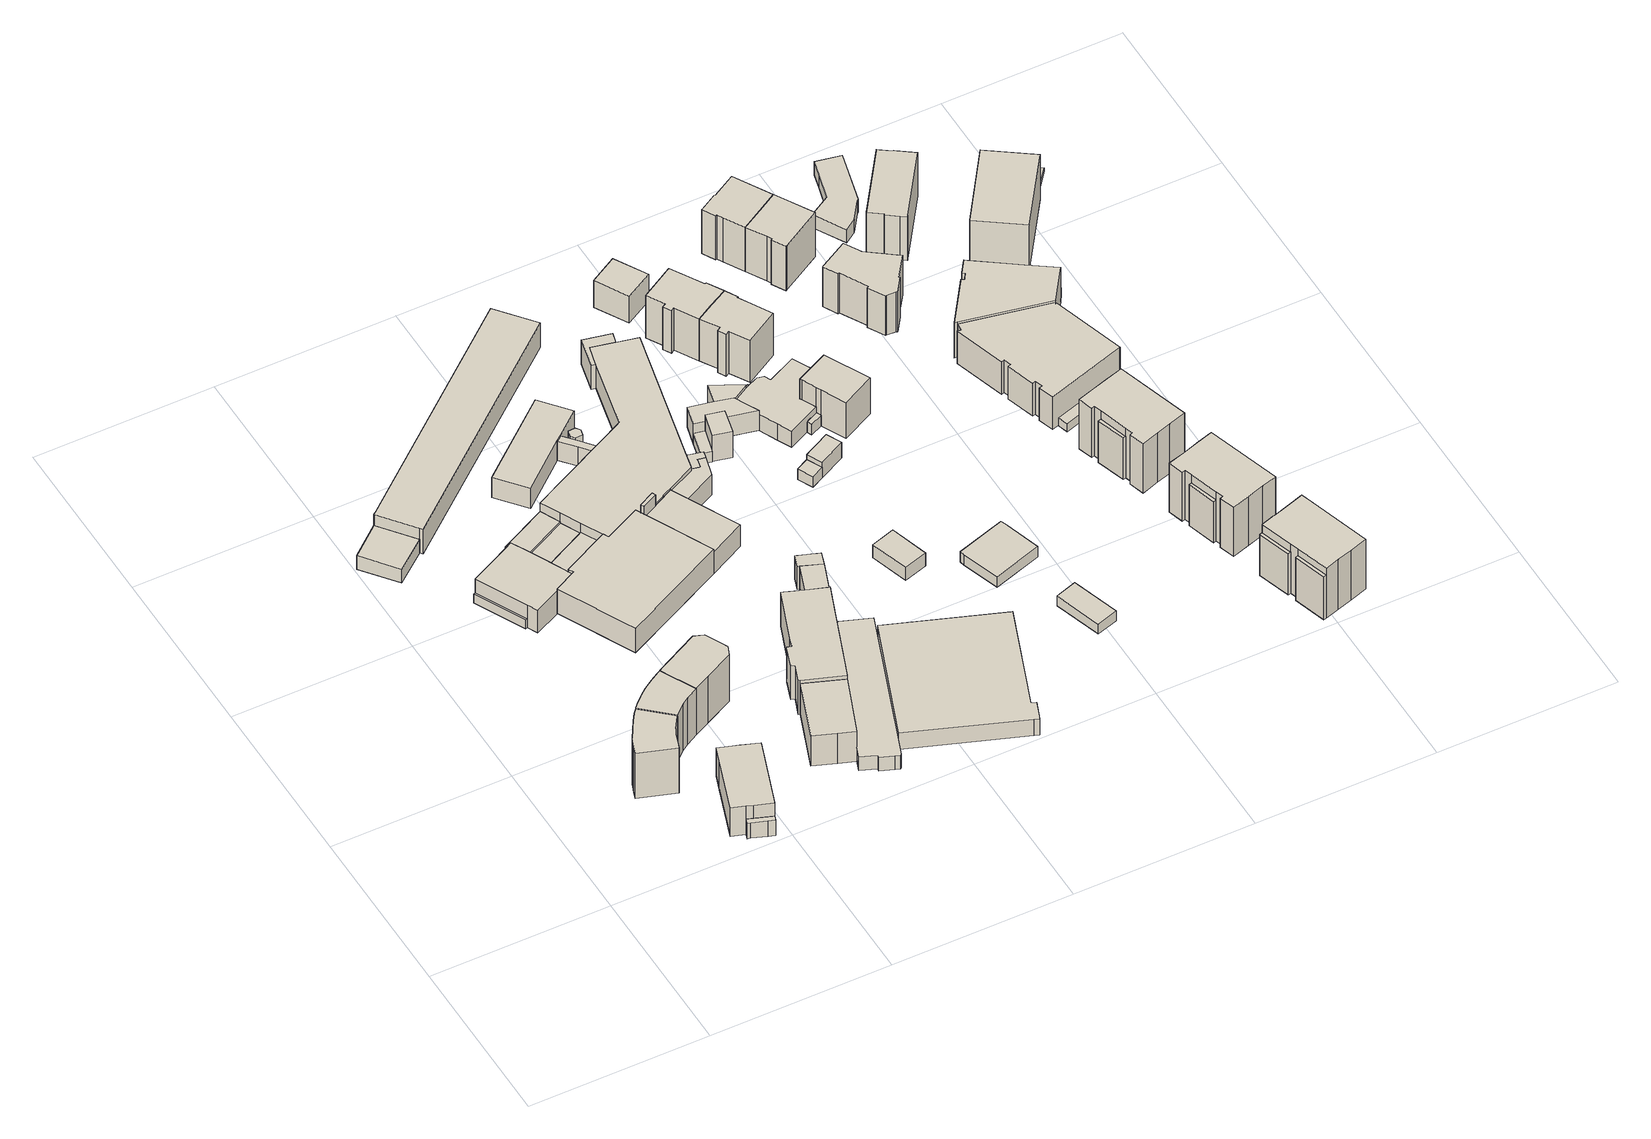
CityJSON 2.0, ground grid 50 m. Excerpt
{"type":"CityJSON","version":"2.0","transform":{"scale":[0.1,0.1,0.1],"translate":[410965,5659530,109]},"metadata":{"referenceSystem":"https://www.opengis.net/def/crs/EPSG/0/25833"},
"CityObjects":{
"building1":{"type":"Building","attributes":{"Dachtyp_tdc":"tdcFreeFormRoof","Gemeindeschluessel":14612000,"Dachneigung":47.25,"QualitaetDacherkennung":42,"Geometrietyp2DReferenz":"3000","measuredHeight":18.83,"function":"31001_9998","roofType":"5000"},"geometry":[{"type":"Solid","lod":"1","boundaries":[[[[0,1,2,3,4,5,6,7,8,9,10,11]],[[12,13,14,15,16,17,18,19,20,21,22,23]],[[11,13,12,0]],[[10,14,13,11]],[[9,15,14,10]],[[8,16,15,9]],[[7,17,16,8]],[[6,18,17,7]],[[5,19,18,6]],[[4,20,19,5]],[[3,21,20,4]],[[2,22,21,3]],[[1,23,22,2]],[[0,12,23,1]]]]}]},
"building2":{"type":"Building","attributes":{"Gemeindeschluessel":14612000,"Geometrietyp2DReferenz":"3000","function":"31001_9998","roofType":"9999"},"children":["building2-1","building2-2","building2-3"]},
"building2-1":{"type":"BuildingPart","attributes":{"Dachtyp_tdc":"tdcFreeFormRoof","Dachneigung":60.65,"QualitaetDacherkennung":25,"Geometrietyp2DReferenz":"3000","measuredHeight":6.29,"roofType":"5000"},"parents":["building2"],"geometry":[{"type":"Solid","lod":"1","boundaries":[[[[24,25,26,27]],[[28,29,30,31]],[[27,29,28,24]],[[26,30,29,27]],[[25,31,30,26]],[[24,28,31,25]]]]}]},
"building2-2":{"type":"BuildingPart","attributes":{"Dachtyp_tdc":"tdcPolyFlatRoof","Dachneigung":36.7,"QualitaetDacherkennung":41,"Geometrietyp2DReferenz":"3000","measuredHeight":5.89,"roofType":"2100"},"parents":["building2"],"geometry":[{"type":"Solid","lod":"1","boundaries":[[[[32,33,34,35,36,37]],[[38,39,40,41,42,43]],[[37,39,38,32]],[[36,40,39,37]],[[35,41,40,36]],[[34,42,41,35]],[[33,43,42,34]],[[32,38,43,33]]]]}]},
"building2-3":{"type":"BuildingPart","attributes":{"Dachtyp_tdc":"tdcGableRoof","Dachneigung":50.59,"QualitaetDacherkennung":47,"Geometrietyp2DReferenz":"3000","measuredHeight":13.31,"roofType":"3100"},"parents":["building2"],"geometry":[{"type":"Solid","lod":"1","boundaries":[[[[44,45,46,47,48,49,50,51,52]],[[38,53,43,54,55,56,31,57,30]],[[52,53,38,44]],[[51,43,53,52]],[[50,54,43,51]],[[49,55,54,50]],[[48,56,55,49]],[[47,31,56,48]],[[46,57,31,47]],[[45,30,57,46]],[[44,38,30,45]]]]}]},
"building3":{"type":"Building","attributes":{"Dachtyp_tdc":"tdcFreeFormRoof","Gemeindeschluessel":14612000,"Dachneigung":48.1,"QualitaetDacherkennung":52,"Geometrietyp2DReferenz":"3000","measuredHeight":19.11,"function":"31001_9998","roofType":"5000"},"geometry":[{"type":"Solid","lod":"1","boundaries":[[[[58,59,60,61,62,63,64,65,66,67,68]],[[12,69,70,71,72,73,74,75,76,77,13]],[[68,69,12,58]],[[67,70,69,68]],[[66,71,70,67]],[[65,72,71,66]],[[64,73,72,65]],[[63,74,73,64]],[[62,75,74,63]],[[61,76,75,62]],[[60,77,76,61]],[[59,13,77,60]],[[58,12,13,59]]]]}]},
"building4":{"type":"Building","attributes":{"Gemeindeschluessel":14612000,"Geometrietyp2DReferenz":"3000","function":"31001_2000","roofType":"9999"},"children":["building4-1","building4-2"]},
"building4-1":{"type":"BuildingPart","attributes":{"Dachtyp_tdc":"tdcPolyFlatRoof","Dachneigung":0,"QualitaetDacherkennung":0,"Geometrietyp2DReferenz":"3000","measuredHeight":3,"roofType":"9999"},"parents":["building4"],"geometry":[{"type":"Solid","lod":"1","boundaries":[[[[78,79,80,81]],[[82,83,84,85]],[[81,83,82,78]],[[80,84,83,81]],[[79,85,84,80]],[[78,82,85,79]]]]}]},
"building4-2":{"type":"BuildingPart","attributes":{"Dachtyp_tdc":"tdcPolyFlatRoof","Dachneigung":7.9,"QualitaetDacherkennung":61,"Geometrietyp2DReferenz":"3000","measuredHeight":8.87,"roofType":"2100"},"parents":["building4"],"geometry":[{"type":"Solid","lod":"1","boundaries":[[[[86,87,88,89,90,91,92,93,94,95,96]],[[84,83,97,98,99,100,101,102,103,104,105]],[[96,83,84,86]],[[95,97,83,96]],[[94,98,97,95]],[[93,99,98,94]],[[92,100,99,93]],[[91,101,100,92]],[[90,102,101,91]],[[89,103,102,90]],[[88,104,103,89]],[[87,105,104,88]],[[86,84,105,87]]]]}]},
"building5":{"type":"Building","attributes":{"Dachtyp_tdc":"tdcFreeFormRoof","Gemeindeschluessel":14612000,"Dachneigung":47.84,"QualitaetDacherkennung":61,"Geometrietyp2DReferenz":"3000","measuredHeight":18.99,"function":"31001_9998","roofType":"5000"},"geometry":[{"type":"Solid","lod":"1","boundaries":[[[[106,107,108,109,110,111,112]],[[113,114,115,116,117,118,119]],[[112,114,113,106]],[[111,115,114,112]],[[110,116,115,111]],[[109,117,116,110]],[[108,118,117,109]],[[107,119,118,108]],[[106,113,119,107]]]]}]},
"building6":{"type":"Building","attributes":{"Dachtyp_tdc":"tdcFreeFormRoof","Gemeindeschluessel":14612000,"Dachneigung":32.96,"QualitaetDacherkennung":52,"Geometrietyp2DReferenz":"3000","measuredHeight":6.72,"function":"31001_2000","roofType":"5000"},"geometry":[{"type":"Solid","lod":"1","boundaries":[[[[120,121,122,123,124]],[[125,126,127,128,129]],[[124,126,125,120]],[[123,127,126,124]],[[122,128,127,123]],[[121,129,128,122]],[[120,125,129,121]]]]}]},
"building7":{"type":"Building","attributes":{"Dachtyp_tdc":"tdcCutGableRoof","Gemeindeschluessel":14612000,"Dachneigung":0.396,"QualitaetDacherkennung":20,"Geometrietyp2DReferenz":"3000","measuredHeight":5.28,"function":"31001_2000","roofType":"9999"},"geometry":[{"type":"Solid","lod":"1","boundaries":[[[[130,131,132,133]],[[134,127,126,135]],[[133,127,134,130]],[[132,126,127,133]],[[131,135,126,132]],[[130,134,135,131]]]]}]},
"building8":{"type":"Building","attributes":{"Dachtyp_tdc":"tdcHipAndGableRoof","Gemeindeschluessel":14612000,"Dachneigung":10.09,"QualitaetDacherkennung":33,"Geometrietyp2DReferenz":"3000","measuredHeight":5.7,"function":"31001_2000","roofType":"5000"},"geometry":[{"type":"Solid","lod":"1","boundaries":[[[[136,137,138,139,140,141]],[[142,134,135,143,144,145]],[[141,134,142,136]],[[140,135,134,141]],[[139,143,135,140]],[[138,144,143,139]],[[137,145,144,138]],[[136,142,145,137]]]]}]},
"building9":{"type":"Building","attributes":{"Dachtyp_tdc":"tdcPolyFlatRoof","Gemeindeschluessel":14612000,"Dachneigung":0,"QualitaetDacherkennung":76,"Geometrietyp2DReferenz":"3000","measuredHeight":10.38,"function":"31001_2000","roofType":"1000"},"geometry":[{"type":"Solid","lod":"1","boundaries":[[[[146,147,148,149,150]],[[151,152,153,154,155]],[[150,152,151,146]],[[149,153,152,150]],[[148,154,153,149]],[[147,155,154,148]],[[146,151,155,147]]]]}]},
"building10":{"type":"Building","attributes":{"Dachtyp_tdc":"tdcFreeFormRoof","Gemeindeschluessel":14612000,"Dachneigung":20.27,"QualitaetDacherkennung":73,"Geometrietyp2DReferenz":"3000","measuredHeight":10.78,"function":"31001_2000","roofType":"5000"},"geometry":[{"type":"Solid","lod":"1","boundaries":[[[[156,157,158,159,160,161,162,163,164,165]],[[166,167,168,169,170,171,144,143,172,173]],[[165,167,166,156]],[[164,168,167,165]],[[163,169,168,164]],[[162,170,169,163]],[[161,171,170,162]],[[160,144,171,161]],[[159,143,144,160]],[[158,172,143,159]],[[157,173,172,158]],[[156,166,173,157]]]]}]},
"building11":{"type":"Building","attributes":{"Gemeindeschluessel":14612000,"Geometrietyp2DReferenz":"3000","function":"31001_2000","roofType":"9999"},"children":["building11-1","building11-2"]},
"building11-1":{"type":"BuildingPart","attributes":{"Dachtyp_tdc":"tdcPolyFlatRoof","Dachneigung":6.67,"QualitaetDacherkennung":52,"Geometrietyp2DReferenz":"3000","measuredHeight":5.42,"roofType":"2100"},"parents":["building11"],"geometry":[{"type":"Solid","lod":"1","boundaries":[[[[174,175,176,177]],[[178,179,180,181]],[[177,179,178,174]],[[176,180,179,177]],[[175,181,180,176]],[[174,178,181,175]]]]}]},
"building11-2":{"type":"BuildingPart","attributes":{"Dachtyp_tdc":"tdcPolyFlatRoof","Dachneigung":4.23,"QualitaetDacherkennung":78,"Geometrietyp2DReferenz":"3000","measuredHeight":8.99,"roofType":"2100"},"parents":["building11"],"geometry":[{"type":"Solid","lod":"1","boundaries":[[[[182,183,184,185,186,187]],[[180,188,189,190,191,181]],[[187,188,180,182]],[[186,189,188,187]],[[185,190,189,186]],[[184,191,190,185]],[[183,181,191,184]],[[182,180,181,183]]]]}]},
"building12":{"type":"Building","attributes":{"Dachtyp_tdc":"tdcFreeFormRoof","Gemeindeschluessel":14612000,"Dachneigung":14.06,"QualitaetDacherkennung":71,"Geometrietyp2DReferenz":"3000","measuredHeight":12.4,"function":"31001_2000","roofType":"5000"},"geometry":[{"type":"Solid","lod":"1","boundaries":[[[[192,193,194,195,196,197,198,199,200,201,202,203,204,205,206,207]],[[208,209,210,211,212,213,214,215,216,217,218,219,153,152,220,221]],[[207,209,208,192]],[[206,210,209,207]],[[205,211,210,206]],[[204,212,211,205]],[[203,213,212,204]],[[202,214,213,203]],[[201,215,214,202]],[[200,216,215,201]],[[199,217,216,200]],[[198,218,217,199]],[[197,219,218,198]],[[196,153,219,197]],[[195,152,153,196]],[[194,220,152,195]],[[193,221,220,194]],[[192,208,221,193]]]]}]},
"building13":{"type":"Building","attributes":{"Dachtyp_tdc":"tdcPolyFlatRoof","Gemeindeschluessel":14612000,"Dachneigung":0,"QualitaetDacherkennung":36,"Geometrietyp2DReferenz":"3000","measuredHeight":6.91,"function":"31001_2000","roofType":"1000"},"geometry":[{"type":"Solid","lod":"1","boundaries":[[[[222,223,224,225,226,227,228]],[[229,230,231,232,233,234,235]],[[228,230,229,222]],[[227,231,230,228]],[[226,232,231,227]],[[225,233,232,226]],[[224,234,233,225]],[[223,235,234,224]],[[222,229,235,223]]]]}]},
"building14":{"type":"Building","attributes":{"Dachtyp_tdc":"tdcPolyFlatRoof","Gemeindeschluessel":14612000,"Dachneigung":7.06,"QualitaetDacherkennung":84,"Geometrietyp2DReferenz":"3000","measuredHeight":5.37,"function":"31001_2000","roofType":"2100"},"geometry":[{"type":"Solid","lod":"1","boundaries":[[[[236,237,238,239,240,241,242,243,244,245]],[[246,247,248,249,250,251,252,253,254,255]],[[245,247,246,236]],[[244,248,247,245]],[[243,249,248,244]],[[242,250,249,243]],[[241,251,250,242]],[[240,252,251,241]],[[239,253,252,240]],[[238,254,253,239]],[[237,255,254,238]],[[236,246,255,237]]]]}]},
"building15":{"type":"Building","attributes":{"Gemeindeschluessel":14612000,"Geometrietyp2DReferenz":"3000","function":"31001_2000","roofType":"9999"},"children":["building15-1","building15-2"]},
"building15-1":{"type":"BuildingPart","attributes":{"Dachtyp_tdc":"tdcPolyFlatRoof","Dachneigung":0,"QualitaetDacherkennung":44,"Geometrietyp2DReferenz":"3000","measuredHeight":11.03,"roofType":"1000"},"parents":["building15"],"geometry":[{"type":"Solid","lod":"1","boundaries":[[[[256,257,258,259]],[[166,260,261,262]],[[259,260,166,256]],[[258,261,260,259]],[[257,262,261,258]],[[256,166,262,257]]]]}]},
"building15-2":{"type":"BuildingPart","attributes":{"Dachtyp_tdc":"tdcPolyFlatRoof","Dachneigung":3.12,"QualitaetDacherkennung":72,"Geometrietyp2DReferenz":"3000","measuredHeight":7.69,"roofType":"2100"},"parents":["building15"],"geometry":[{"type":"Solid","lod":"1","boundaries":[[[[263,264,265,266,267,268,269,270]],[[168,167,262,261,271,272,273,274]],[[270,167,168,263]],[[269,262,167,270]],[[268,261,262,269]],[[267,271,261,268]],[[266,272,271,267]],[[265,273,272,266]],[[264,274,273,265]],[[263,168,274,264]]]]}]},
"building16":{"type":"Building","attributes":{"Dachtyp_tdc":"tdcPolyFlatRoof","Gemeindeschluessel":14612000,"Dachneigung":7.25,"QualitaetDacherkennung":67,"Geometrietyp2DReferenz":"3000","measuredHeight":6.68,"function":"31001_2000","roofType":"2100"},"geometry":[{"type":"Solid","lod":"1","boundaries":[[[[275,276,277,278,279,280,281]],[[282,283,284,285,286,287,288]],[[281,283,282,275]],[[280,284,283,281]],[[279,285,284,280]],[[278,286,285,279]],[[277,287,286,278]],[[276,288,287,277]],[[275,282,288,276]]]]}]},
"building17":{"type":"Building","attributes":{"Dachtyp_tdc":"tdcFreeFormRoof","Gemeindeschluessel":14612000,"Dachneigung":32.95,"QualitaetDacherkennung":26,"Geometrietyp2DReferenz":"3000","measuredHeight":7.65,"function":"31001_2000","roofType":"5000"},"geometry":[{"type":"Solid","lod":"1","boundaries":[[[[289,290,291,292,293,294]],[[285,284,295,296,297,298]],[[294,284,285,289]],[[293,295,284,294]],[[292,296,295,293]],[[291,297,296,292]],[[290,298,297,291]],[[289,285,298,290]]]]}]},
"building18":{"type":"Building","attributes":{"Dachtyp_tdc":"tdcPolyFlatRoof","Gemeindeschluessel":14612000,"Dachneigung":0,"QualitaetDacherkennung":28,"Geometrietyp2DReferenz":"3000","measuredHeight":8.28,"function":"31001_2000","roofType":"1000"},"geometry":[{"type":"Solid","lod":"1","boundaries":[[[[299,300,301,302,303,304,305,306,307,308,309,310,311,312,313,314,315,316,317,318,319]],[[320,321,322,271,261,260,166,173,172,143,135,126,125,287,286,323,324,325,326,327,328]],[[319,321,320,299]],[[318,322,321,319]],[[317,271,322,318]],[[316,261,271,317]],[[315,260,261,316]],[[314,166,260,315]],[[313,173,166,314]],[[312,172,173,313]],[[311,143,172,312]],[[310,135,143,311]],[[309,126,135,310]],[[308,125,126,309]],[[307,287,125,308]],[[306,286,287,307]],[[305,323,286,306]],[[304,324,323,305]],[[303,325,324,304]],[[302,326,325,303]],[[301,327,326,302]],[[300,328,327,301]],[[299,320,328,300]]]]}]},
"building19":{"type":"Building","attributes":{"Dachtyp_tdc":"tdcPolyFlatRoof","Gemeindeschluessel":14612000,"Dachneigung":0,"QualitaetDacherkennung":62,"Geometrietyp2DReferenz":"3000","measuredHeight":7.98,"function":"31001_2000","roofType":"1000"},"geometry":[{"type":"Solid","lod":"1","boundaries":[[[[329,330,331,332,333,334,335]],[[336,337,338,339,340,341,342]],[[335,337,336,329]],[[334,338,337,335]],[[333,339,338,334]],[[332,340,339,333]],[[331,341,340,332]],[[330,342,341,331]],[[329,336,342,330]]]]}]},
"building20":{"type":"Building","attributes":{"Dachtyp_tdc":"tdcPolyFlatRoof","Gemeindeschluessel":14612000,"Dachneigung":0,"QualitaetDacherkennung":77,"Geometrietyp2DReferenz":"3000","measuredHeight":7.06,"function":"31001_2000","roofType":"1000"},"geometry":[{"type":"Solid","lod":"1","boundaries":[[[[343,344,345,346,347,348,349,350]],[[351,352,353,354,355,356,357,358]],[[350,352,351,343]],[[349,353,352,350]],[[348,354,353,349]],[[347,355,354,348]],[[346,356,355,347]],[[345,357,356,346]],[[344,358,357,345]],[[343,351,358,344]]]]}]},
"building21":{"type":"Building","attributes":{"Dachtyp_tdc":"tdcPolyFlatRoof","Gemeindeschluessel":14612000,"Dachneigung":0,"QualitaetDacherkennung":62,"Geometrietyp2DReferenz":"3000","measuredHeight":7.77,"function":"31001_2000","roofType":"1000"},"geometry":[{"type":"Solid","lod":"1","boundaries":[[[[359,360,361,362,363,364,365,366]],[[367,368,369,370,371,372,373,374]],[[366,368,367,359]],[[365,369,368,366]],[[364,370,369,365]],[[363,371,370,364]],[[362,372,371,363]],[[361,373,372,362]],[[360,374,373,361]],[[359,367,374,360]]]]}]},
"building22":{"type":"Building","attributes":{"Gemeindeschluessel":14612000,"Dachneigung":90,"Dachorientierung":0,"MittlereTraufHoehe":115.66,"QualitaetDacherkennung":36,"ObjektHoehe":5.54,"BodenHoehe":110.12,"Geometrietyp2DReferenz":"3000","AbsoluteHoehe":115.66,"Dachflaeche":1222.63,"measuredHeight":5.54,"function":"31001_2000","roofType":"1000","storeysAboveGround":2},"geometry":[{"type":"Solid","lod":"1","boundaries":[[[[375,376,377,378,379,380,381]],[[382,383,384,385,386,387,388]],[[381,383,382,375]],[[380,384,383,381]],[[379,385,384,380]],[[378,386,385,379]],[[377,387,386,378]],[[376,388,387,377]],[[375,382,388,376]]]]}]},
"building23":{"type":"Building","attributes":{"Dachtyp_tdc":"tdcPolyFlatRoof","Gemeindeschluessel":14612000,"Dachneigung":0,"QualitaetDacherkennung":71,"Geometrietyp2DReferenz":"3000","measuredHeight":6.98,"function":"31001_2000","roofType":"1000"},"geometry":[{"type":"Solid","lod":"1","boundaries":[[[[389,390,391,392,393,394]],[[395,396,397,398,399,400]],[[394,396,395,389]],[[393,397,396,394]],[[392,398,397,393]],[[391,399,398,392]],[[390,400,399,391]],[[389,395,400,390]]]]}]},
"building24":{"type":"Building","attributes":{"Dachtyp_tdc":"tdcFreeFormRoof","Gemeindeschluessel":14612000,"Dachneigung":42.32,"QualitaetDacherkennung":24,"Geometrietyp2DReferenz":"3000","measuredHeight":4.3,"function":"31001_9998","roofType":"5000"},"geometry":[{"type":"Solid","lod":"1","boundaries":[[[[401,402,403,404]],[[405,406,407,408]],[[404,406,405,401]],[[403,407,406,404]],[[402,408,407,403]],[[401,405,408,402]]]]}]},
"building25":{"type":"Building","attributes":{"Dachtyp_tdc":"tdcPolyFlatRoof","Gemeindeschluessel":14612000,"Dachneigung":10.72,"QualitaetDacherkennung":69,"Geometrietyp2DReferenz":"3000","measuredHeight":9.05,"function":"31001_2000","roofType":"2100"},"geometry":[{"type":"Solid","lod":"1","boundaries":[[[[303,302,301,409,410,411,304]],[[412,413,414,415,416,417,418]],[[304,413,412,303]],[[411,414,413,304]],[[410,415,414,411]],[[409,416,415,410]],[[301,417,416,409]],[[302,418,417,301]],[[303,412,418,302]]]]}]},
"building26":{"type":"Building","attributes":{"Dachtyp_tdc":"tdcGableRoof","Gemeindeschluessel":14612000,"Dachneigung":67.53,"QualitaetDacherkennung":9,"Geometrietyp2DReferenz":"3000","measuredHeight":15.44,"function":"31001_9998","roofType":"3100"},"geometry":[{"type":"Solid","lod":"1","boundaries":[[[[419,420,421,422]],[[423,424,425,426]],[[422,424,423,419]],[[421,425,424,422]],[[420,426,425,421]],[[419,423,426,420]]]]}]},
"building27":{"type":"Building","attributes":{"Dachtyp_tdc":"tdcPolyFlatRoof","Gemeindeschluessel":14612000,"Dachneigung":0,"QualitaetDacherkennung":84,"Geometrietyp2DReferenz":"3000","measuredHeight":4.38,"function":"31001_2000","roofType":"1000"},"geometry":[{"type":"Solid","lod":"1","boundaries":[[[[427,428,429,430]],[[431,432,433,434]],[[430,432,431,427]],[[429,433,432,430]],[[428,434,433,429]],[[427,431,434,428]]]]}]},
"building28":{"type":"Building","attributes":{"Dachtyp_tdc":"tdcPolyFlatRoof","Gemeindeschluessel":14612000,"Dachneigung":5.25,"QualitaetDacherkennung":64,"Geometrietyp2DReferenz":"3000","measuredHeight":7.02,"function":"31001_9998","roofType":"2100"},"geometry":[{"type":"Solid","lod":"1","boundaries":[[[[435,436,437,438,439,440,441,442]],[[443,444,408,407,445,446,447,448]],[[442,444,443,435]],[[441,408,444,442]],[[440,407,408,441]],[[439,445,407,440]],[[438,446,445,439]],[[437,447,446,438]],[[436,448,447,437]],[[435,443,448,436]]]]}]},
"building29":{"type":"Building","attributes":{"Dachtyp_tdc":"tdcGableRoof","Gemeindeschluessel":14612000,"Dachneigung":19.64,"QualitaetDacherkennung":18,"Geometrietyp2DReferenz":"3000","measuredHeight":4.36,"function":"31001_9998","roofType":"3100"},"geometry":[{"type":"Solid","lod":"1","boundaries":[[[[449,450,451,452]],[[453,454,455,456]],[[452,454,453,449]],[[451,455,454,452]],[[450,456,455,451]],[[449,453,456,450]]]]}]},
"building30":{"type":"Building","attributes":{"Dachtyp_tdc":"tdcPolyFlatRoof","Gemeindeschluessel":14612000,"Dachneigung":9.82,"QualitaetDacherkennung":72,"Geometrietyp2DReferenz":"3000","measuredHeight":6.17,"function":"31001_9998","roofType":"2100"},"geometry":[{"type":"Solid","lod":"1","boundaries":[[[[457,458,459,460,461,462]],[[463,464,465,466,467,468]],[[462,464,463,457]],[[461,465,464,462]],[[460,466,465,461]],[[459,467,466,460]],[[458,468,467,459]],[[457,463,468,458]]]]}]},
"building31":{"type":"Building","attributes":{"Dachtyp_tdc":"tdcPolyFlatRoof","Gemeindeschluessel":14612000,"Dachneigung":3.52,"QualitaetDacherkennung":49,"Geometrietyp2DReferenz":"3000","measuredHeight":5.54,"function":"31001_9998","roofType":"2100"},"geometry":[{"type":"Solid","lod":"1","boundaries":[[[[469,470,471,472,473]],[[453,456,474,475,476]],[[473,456,453,469]],[[472,474,456,473]],[[471,475,474,472]],[[470,476,475,471]],[[469,453,476,470]]]]}]},
"building32":{"type":"Building","attributes":{"Dachtyp_tdc":"tdcGableRoof","Gemeindeschluessel":14612000,"Dachneigung":33.1,"QualitaetDacherkennung":69,"Geometrietyp2DReferenz":"3000","measuredHeight":10.77,"function":"31001_9998","roofType":"3100"},"geometry":[{"type":"Solid","lod":"1","boundaries":[[[[477,478,479,480]],[[481,482,483,484]],[[480,482,481,477]],[[479,483,482,480]],[[478,484,483,479]],[[477,481,484,478]]]]}]},
"building33":{"type":"Building","attributes":{"Dachtyp_tdc":"tdcFreeFormRoof","Gemeindeschluessel":14612000,"Dachneigung":1.82,"QualitaetDacherkennung":47,"Geometrietyp2DReferenz":"3000","measuredHeight":7.08,"function":"31001_9998","roofType":"5000"},"geometry":[{"type":"Solid","lod":"1","boundaries":[[[[485,486,487,488,489,490,491,492,493,494,495,496,497,498,499,500]],[[501,502,503,504,505,506,507,508,509,510,511,512,513,514,515,516]],[[500,502,501,485]],[[499,503,502,500]],[[498,504,503,499]],[[497,505,504,498]],[[496,506,505,497]],[[495,507,506,496]],[[494,508,507,495]],[[493,509,508,494]],[[492,510,509,493]],[[491,511,510,492]],[[490,512,511,491]],[[489,513,512,490]],[[488,514,513,489]],[[487,515,514,488]],[[486,516,515,487]],[[485,501,516,486]]]]}]},
"building34":{"type":"Building","attributes":{"Dachtyp_tdc":"tdcPolyFlatRoof","Gemeindeschluessel":14612000,"Dachneigung":0,"QualitaetDacherkennung":76,"Geometrietyp2DReferenz":"3000","measuredHeight":3.66,"function":"31001_2000","roofType":"1000"},"geometry":[{"type":"Solid","lod":"1","boundaries":[[[[517,518,519,520,521,522]],[[523,524,525,526,527,528]],[[522,524,523,517]],[[521,525,524,522]],[[520,526,525,521]],[[519,527,526,520]],[[518,528,527,519]],[[517,523,528,518]]]]}]},
"building35":{"type":"Building","attributes":{"Dachtyp_tdc":"tdcHipAndGableRoof","Gemeindeschluessel":14612000,"Dachneigung":27.83,"QualitaetDacherkennung":72,"Geometrietyp2DReferenz":"3000","measuredHeight":16.27,"function":"31001_9998","roofType":"5000"},"geometry":[{"type":"Solid","lod":"1","boundaries":[[[[529,530,531,532,533,534,535,536,537,538,539,540]],[[541,542,543,544,545,546,547,548,549,550,551,552]],[[540,542,541,529]],[[539,543,542,540]],[[538,544,543,539]],[[537,545,544,538]],[[536,546,545,537]],[[535,547,546,536]],[[534,548,547,535]],[[533,549,548,534]],[[532,550,549,533]],[[531,551,550,532]],[[530,552,551,531]],[[529,541,552,530]]]]}]},
"building36":{"type":"Building","attributes":{"Dachtyp_tdc":"tdcPolyFlatRoof","Gemeindeschluessel":14612000,"Dachneigung":0,"QualitaetDacherkennung":89,"Geometrietyp2DReferenz":"3000","measuredHeight":3.4,"function":"31001_2000","roofType":"1000"},"geometry":[{"type":"Solid","lod":"1","boundaries":[[[[553,554,555,556]],[[557,558,559,560]],[[556,558,557,553]],[[555,559,558,556]],[[554,560,559,555]],[[553,557,560,554]]]]}]},
"building37":{"type":"Building","attributes":{"Dachtyp_tdc":"tdcHipAndGableRoof","Gemeindeschluessel":14612000,"Dachneigung":27.18,"QualitaetDacherkennung":69,"Geometrietyp2DReferenz":"3000","measuredHeight":16.18,"function":"31001_9998","roofType":"5000"},"geometry":[{"type":"Solid","lod":"1","boundaries":[[[[561,562,563,564,565,566,567,529,540,539,538,568]],[[569,570,571,572,573,574,575,576,577,578,579,580]],[[568,570,569,561]],[[538,571,570,568]],[[539,572,571,538]],[[540,573,572,539]],[[529,574,573,540]],[[567,575,574,529]],[[566,576,575,567]],[[565,577,576,566]],[[564,578,577,565]],[[563,579,578,564]],[[562,580,579,563]],[[561,569,580,562]]]]}]},
"building38":{"type":"Building","attributes":{"Gemeindeschluessel":14612000,"Geometrietyp2DReferenz":"3000","function":"31001_9998","roofType":"9999"},"children":["building38-1","building38-2"]},
"building38-1":{"type":"BuildingPart","attributes":{"Dachtyp_tdc":"tdcPolyFlatRoof","Dachneigung":7.96,"QualitaetDacherkennung":34,"Geometrietyp2DReferenz":"3000","measuredHeight":3.83,"roofType":"2100"},"parents":["building38"],"geometry":[{"type":"Solid","lod":"1","boundaries":[[[[581,582,583,584]],[[503,585,586,587]],[[584,585,503,581]],[[583,586,585,584]],[[582,587,586,583]],[[581,503,587,582]]]]}]},
"building38-2":{"type":"BuildingPart","attributes":{"Dachtyp_tdc":"tdcHipRoof","Dachneigung":37.19,"QualitaetDacherkennung":73,"Geometrietyp2DReferenz":"3000","measuredHeight":14.32,"roofType":"3200"},"parents":["building38"],"geometry":[{"type":"Solid","lod":"1","boundaries":[[[[588,589,590,591,592,593,594]],[[595,596,585,503,502,501,516]],[[594,596,595,588]],[[593,585,596,594]],[[592,503,585,593]],[[591,502,503,592]],[[590,501,502,591]],[[589,516,501,590]],[[588,595,516,589]]]]}]},
"building39":{"type":"Building","attributes":{"Dachtyp_tdc":"tdcHipAndGableRoof","Gemeindeschluessel":14612000,"Dachneigung":28.41,"QualitaetDacherkennung":67,"Geometrietyp2DReferenz":"3000","measuredHeight":17.11,"function":"31001_9998","roofType":"5000"},"geometry":[{"type":"Solid","lod":"1","boundaries":[[[[597,598,599,600,601,602,603,604,605,606,607]],[[608,609,610,611,612,613,614,615,616,617,618]],[[607,609,608,597]],[[606,610,609,607]],[[605,611,610,606]],[[604,612,611,605]],[[603,613,612,604]],[[602,614,613,603]],[[601,615,614,602]],[[600,616,615,601]],[[599,617,616,600]],[[598,618,617,599]],[[597,608,618,598]]]]}]},
"building40":{"type":"Building","attributes":{"Dachtyp_tdc":"tdcHipAndGableRoof","Gemeindeschluessel":14612000,"Dachneigung":26.7,"QualitaetDacherkennung":65,"Geometrietyp2DReferenz":"3000","measuredHeight":17.03,"function":"31001_9998","roofType":"5000"},"geometry":[{"type":"Solid","lod":"1","boundaries":[[[[619,620,621,622,623,624,625,626,627]],[[628,629,608,630,617,631,632,633,634]],[[627,629,628,619]],[[626,608,629,627]],[[625,630,608,626]],[[624,617,630,625]],[[623,631,617,624]],[[622,632,631,623]],[[621,633,632,622]],[[620,634,633,621]],[[619,628,634,620]]]]}]},
"building41":{"type":"Building","attributes":{"Dachtyp_tdc":"tdcFreeFormRoof","Gemeindeschluessel":14612000,"Dachneigung":0.313,"QualitaetDacherkennung":39,"Geometrietyp2DReferenz":"3000","measuredHeight":15.9,"function":"31001_9998","roofType":"5000"},"geometry":[{"type":"Solid","lod":"1","boundaries":[[[[635,636,637,638,639,640,641,642,643,644,645,646,647,648,649]],[[650,651,652,653,654,655,656,657,658,659,660,661,662,663,664]],[[649,651,650,635]],[[648,652,651,649]],[[647,653,652,648]],[[646,654,653,647]],[[645,655,654,646]],[[644,656,655,645]],[[643,657,656,644]],[[642,658,657,643]],[[641,659,658,642]],[[640,660,659,641]],[[639,661,660,640]],[[638,662,661,639]],[[637,663,662,638]],[[636,664,663,637]],[[635,650,664,636]]]]}]},
"building42":{"type":"Building","attributes":{"Gemeindeschluessel":14612000,"Geometrietyp2DReferenz":"3000","function":"31001_9998","roofType":"9999"},"children":["building42-1","building42-2"]},
"building42-1":{"type":"BuildingPart","attributes":{"Dachtyp_tdc":"tdcCutGableRoof","Dachneigung":33.96,"QualitaetDacherkennung":55,"Geometrietyp2DReferenz":"3000","measuredHeight":18.85,"roofType":"9999"},"parents":["building42"],"geometry":[{"type":"Solid","lod":"1","boundaries":[[[[665,666,667,668,669,670,671,672,673,674,675,676,677,678]],[[679,680,681,682,683,684,685,686,687,688,689,690,691,692]],[[678,680,679,665]],[[677,681,680,678]],[[676,682,681,677]],[[675,683,682,676]],[[674,684,683,675]],[[673,685,684,674]],[[672,686,685,673]],[[671,687,686,672]],[[670,688,687,671]],[[669,689,688,670]],[[668,690,689,669]],[[667,691,690,668]],[[666,692,691,667]],[[665,679,692,666]]]]}]},
"building42-2":{"type":"BuildingPart","attributes":{"Dachtyp_tdc":"tdcFreeFormRoof","Dachneigung":71.02,"QualitaetDacherkennung":18,"Geometrietyp2DReferenz":"3000","measuredHeight":14.96,"roofType":"5000"},"parents":["building42"],"geometry":[{"type":"Solid","lod":"1","boundaries":[[[[693,694,695,696]],[[686,697,698,687]],[[696,697,686,693]],[[695,698,697,696]],[[694,687,698,695]],[[693,686,687,694]]]]}]},
"building43":{"type":"Building","attributes":{"Gemeindeschluessel":14612000,"Geometrietyp2DReferenz":"3000","function":"31001_9998","roofType":"9999"},"children":["building43-1","building43-2"]},
"building43-1":{"type":"BuildingPart","attributes":{"Dachtyp_tdc":"tdcCutGableRoof","Dachneigung":41.14,"QualitaetDacherkennung":54,"Geometrietyp2DReferenz":"3000","measuredHeight":18.92,"roofType":"9999"},"parents":["building43"],"geometry":[{"type":"Solid","lod":"1","boundaries":[[[[699,700,701,702,703,704,705,706,707,708,709,710,711,712,713]],[[714,715,716,717,718,719,720,721,722,723,724,725,726,727,728]],[[713,715,714,699]],[[712,716,715,713]],[[711,717,716,712]],[[710,718,717,711]],[[709,719,718,710]],[[708,720,719,709]],[[707,721,720,708]],[[706,722,721,707]],[[705,723,722,706]],[[704,724,723,705]],[[703,725,724,704]],[[702,726,725,703]],[[701,727,726,702]],[[700,728,727,701]],[[699,714,728,700]]]]}]},
"building43-2":{"type":"BuildingPart","attributes":{"Dachtyp_tdc":"tdcFreeFormRoof","Dachneigung":76.41,"QualitaetDacherkennung":26,"Geometrietyp2DReferenz":"3000","measuredHeight":15.08,"roofType":"5000"},"parents":["building43"],"geometry":[{"type":"Solid","lod":"1","boundaries":[[[[729,730,731,732,733]],[[721,734,735,723,722]],[[733,734,721,729]],[[732,735,734,733]],[[731,723,735,732]],[[730,722,723,731]],[[729,721,722,730]]]]}]},
"building44":{"type":"Building","attributes":{"Gemeindeschluessel":14612000,"Geometrietyp2DReferenz":"3000","function":"31001_9998","roofType":"9999"},"children":["building44-1","building44-2","building44-3"]},
"building44-1":{"type":"BuildingPart","attributes":{"Dachtyp_tdc":"tdcCutGableRoof","Dachneigung":33.57,"QualitaetDacherkennung":52,"Geometrietyp2DReferenz":"3000","measuredHeight":18.82,"roofType":"9999"},"parents":["building44"],"geometry":[{"type":"Solid","lod":"1","boundaries":[[[[736,737,738,739,740,741,742,743,744,745,746,747]],[[748,749,750,751,752,753,754,755,756,757,758,759]],[[747,749,748,736]],[[746,750,749,747]],[[745,751,750,746]],[[744,752,751,745]],[[743,753,752,744]],[[742,754,753,743]],[[741,755,754,742]],[[740,756,755,741]],[[739,757,756,740]],[[738,758,757,739]],[[737,759,758,738]],[[736,748,759,737]]]]}]},
"building44-2":{"type":"BuildingPart","attributes":{"Dachtyp_tdc":"tdcPolyFlatRoof","Dachneigung":0,"QualitaetDacherkennung":27,"Geometrietyp2DReferenz":"3000","measuredHeight":14.74,"roofType":"1000"},"parents":["building44"],"geometry":[{"type":"Solid","lod":"1","boundaries":[[[[760,761,762,763]],[[754,753,764,765]],[[763,753,754,760]],[[762,764,753,763]],[[761,765,764,762]],[[760,754,765,761]]]]}]},
"building44-3":{"type":"BuildingPart","attributes":{"Dachtyp_tdc":"tdcFreeFormRoof","Dachneigung":74.64,"QualitaetDacherkennung":19,"Geometrietyp2DReferenz":"3000","measuredHeight":14.91,"roofType":"5000"},"parents":["building44"],"geometry":[{"type":"Solid","lod":"1","boundaries":[[[[766,767,768,769]],[[770,756,755,771]],[[769,756,770,766]],[[768,755,756,769]],[[767,771,755,768]],[[766,770,771,767]]]]}]},
"building45":{"type":"Building","attributes":{"Dachtyp_tdc":"tdcFreeFormRoof","Gemeindeschluessel":14612000,"Dachneigung":51.85,"QualitaetDacherkennung":28,"Geometrietyp2DReferenz":"3000","measuredHeight":20.08,"function":"31001_9998","roofType":"5000"},"geometry":[{"type":"Solid","lod":"1","boundaries":[[[[772,773,774,775,776,777,778,779,780,781,782,783,784,785,786]],[[787,788,789,790,791,792,793,794,795,796,797,798,799,800,801]],[[786,788,787,772]],[[785,789,788,786]],[[784,790,789,785]],[[783,791,790,784]],[[782,792,791,783]],[[781,793,792,782]],[[780,794,793,781]],[[779,795,794,780]],[[778,796,795,779]],[[777,797,796,778]],[[776,798,797,777]],[[775,799,798,776]],[[774,800,799,775]],[[773,801,800,774]],[[772,787,801,773]]]]}]},
"building46":{"type":"Building","attributes":{"Dachtyp_tdc":"tdcPolyFlatRoof","Gemeindeschluessel":14612000,"Dachneigung":7.56,"QualitaetDacherkennung":53,"Geometrietyp2DReferenz":"3000","measuredHeight":2.98,"function":"31001_9998","roofType":"2100"},"geometry":[{"type":"Solid","lod":"1","boundaries":[[[[802,803,804,805]],[[806,807,808,809]],[[805,807,806,802]],[[804,808,807,805]],[[803,809,808,804]],[[802,806,809,803]]]]}]},
"building47":{"type":"Building","attributes":{"Dachtyp_tdc":"tdcPolyFlatRoof","Gemeindeschluessel":14612000,"Dachneigung":2.91,"QualitaetDacherkennung":76,"Geometrietyp2DReferenz":"3000","measuredHeight":4.83,"function":"31001_9998","roofType":"2100"},"geometry":[{"type":"Solid","lod":"1","boundaries":[[[[810,811,812,813,814,815,816,817,818]],[[819,820,821,822,823,824,825,826,827]],[[818,820,819,810]],[[817,821,820,818]],[[816,822,821,817]],[[815,823,822,816]],[[814,824,823,815]],[[813,825,824,814]],[[812,826,825,813]],[[811,827,826,812]],[[810,819,827,811]]]]}]},
"building48":{"type":"Building","attributes":{"Dachtyp_tdc":"tdcFreeFormRoof","Gemeindeschluessel":14612000,"Dachneigung":48.55,"QualitaetDacherkennung":26,"Geometrietyp2DReferenz":"3000","measuredHeight":19.91,"function":"31001_9998","roofType":"5000"},"geometry":[{"type":"Solid","lod":"1","boundaries":[[[[828,829,830,831,832,833,834,835,836,837]],[[838,839,840,841,842,843,844,845,795,794]],[[837,839,838,828]],[[836,840,839,837]],[[835,841,840,836]],[[834,842,841,835]],[[833,843,842,834]],[[832,844,843,833]],[[831,845,844,832]],[[830,795,845,831]],[[829,794,795,830]],[[828,838,794,829]]]]}]},
"building49":{"type":"Building","attributes":{"Dachtyp_tdc":"tdcHipRoof","Gemeindeschluessel":14612000,"Dachneigung":27.82,"QualitaetDacherkennung":46,"Geometrietyp2DReferenz":"3000","measuredHeight":16.56,"function":"31001_9998","roofType":"3200"},"geometry":[{"type":"Solid","lod":"1","boundaries":[[[[846,847,848,849,850,851,852,853,854,855,856]],[[857,858,859,860,861,862,863,864,865,866,867]],[[856,858,857,846]],[[855,859,858,856]],[[854,860,859,855]],[[853,861,860,854]],[[852,862,861,853]],[[851,863,862,852]],[[850,864,863,851]],[[849,865,864,850]],[[848,866,865,849]],[[847,867,866,848]],[[846,857,867,847]]]]}]},
"building50":{"type":"Building","attributes":{"Dachtyp_tdc":"tdcPolyFlatRoof","Gemeindeschluessel":14612000,"Dachneigung":9.26,"QualitaetDacherkennung":60,"Geometrietyp2DReferenz":"3000","measuredHeight":2.73,"function":"31001_9998","roofType":"2100"},"geometry":[{"type":"Solid","lod":"1","boundaries":[[[[868,869,870,871]],[[872,873,874,875]],[[871,873,872,868]],[[870,874,873,871]],[[869,875,874,870]],[[868,872,875,869]]]]}]},
"building51":{"type":"Building","attributes":{"Dachtyp_tdc":"tdcCutTentRoof","Gemeindeschluessel":14612000,"Dachneigung":0.063,"QualitaetDacherkennung":62,"Geometrietyp2DReferenz":"3000","measuredHeight":17.09,"function":"31001_9998","roofType":"9999"},"geometry":[{"type":"Solid","lod":"1","boundaries":[[[[876,877,878,879]],[[880,881,882,883]],[[879,881,880,876]],[[878,882,881,879]],[[877,883,882,878]],[[876,880,883,877]]]]}]},
"building52":{"type":"Building","attributes":{"Dachtyp_tdc":"tdcGableRoof","Gemeindeschluessel":14612000,"Dachneigung":12.74,"QualitaetDacherkennung":42,"Geometrietyp2DReferenz":"3000","measuredHeight":2.46,"function":"31001_9998","roofType":"3100"},"geometry":[{"type":"Solid","lod":"1","boundaries":[[[[884,885,886,887,888]],[[889,890,891,892,893]],[[888,890,889,884]],[[887,891,890,888]],[[886,892,891,887]],[[885,893,892,886]],[[884,889,893,885]]]]}]}
},
"vertices":[
[293,411,176],[283,400,176],[268,378,176],[252,352,176],[238,327,176],[227,301,176],[220,280,176],[322,246,176],[337,289,176],[346,306,176],[369,340,176],[371,342,176],[293,411,20],[371,342,20],[369,340,20],[346,306,20],[337,289,20],[322,246,20],[220,280,20],[227,301,20],[238,327,20],[252,352,20],[268,378,20],[283,400,20],
[476,263,64],[472,250,64],[537,226,64],[542,240,64],[476,263,8],[542,240,8],[537,226,8],[472,250,8],
[468,31,61],[403,55,61],[398,41,61],[407,39,61],[447,24,61],[464,18,61],[468,31,8],[464,18,8],[447,24,8],[407,39,8],[398,41,8],[403,55,8],
[468,31,106],[537,226,106],[488,244,106],[472,250,106],[434,263,106],[419,220,106],[366,68,106],[403,55,106],[420,49,106],[420,49,8],[366,68,8],[419,220,8],[434,263,8],[488,244,8],
[293,411,180],[371,342,180],[400,368,180],[419,380,180],[452,398,180],[404,493,180],[394,488,180],[370,474,180],[345,458,180],[324,441,180],[302,421,180],[302,421,20],[324,441,20],[345,458,20],[370,474,20],[394,488,20],[404,493,20],[452,398,20],[419,380,20],[400,368,20],
[195,1048,50],[263,911,50],[268,913,50],[200,1050,50],[195,1048,20],[200,1050,20],[268,913,20],[263,911,20],
[268,913,98],[282,884,98],[354,919,98],[416,950,98],[409,964,98],[396,991,98],[381,1022,98],[354,1077,98],[334,1116,98],[245,1072,98],[200,1050,98],[245,1072,20],[334,1116,20],[354,1077,20],[381,1022,20],[396,991,20],[409,964,20],[416,950,20],[354,919,20],[282,884,20],
[530,557,181],[404,493,181],[452,398,181],[497,420,181],[577,459,181],[587,486,181],[557,547,181],[530,557,21],[557,547,21],[587,486,21],[577,459,21],[497,420,21],[452,398,21],[404,493,21],
[458,1196,74],[327,1131,74],[334,1116,74],[354,1077,74],[484,1142,74],[458,1196,22],[484,1142,22],[354,1077,22],[334,1116,22],[327,1131,22],
[381,1022,70],[511,1087,70],[484,1142,70],[354,1077,70],[381,1022,22],[511,1087,22],
[396,991,74],[401,981,74],[409,964,74],[540,1029,74],[511,1087,74],[381,1022,74],[396,991,22],[540,1029,22],[409,964,22],[401,981,22],
[650,184,112],[712,160,112],[756,144,112],[820,310,112],[713,351,112],[650,184,8],[713,351,8],[820,310,8],[756,144,8],[712,160,8],
[655,1049,106],[648,1063,106],[548,1014,106],[540,1029,106],[409,964,106],[416,950,106],[354,919,106],[456,711,106],[750,855,106],[681,996,106],[655,1049,22],[681,996,22],[750,855,22],[456,711,22],[354,919,22],[416,950,22],[548,1014,22],[648,1063,22],
[74,1190,68],[160,1258,68],[86,1352,68],[1,1282,68],[74,1190,21],[1,1282,21],[86,1352,21],[160,1258,21],
[86,1352,106],[160,1258,106],[166,1251,106],[749,1729,106],[667,1829,106],[96,1360,106],[96,1360,21],[667,1829,21],[749,1729,21],[166,1251,21],
[716,405,124],[727,401,124],[708,352,124],[713,351,124],[820,310,124],[908,543,124],[927,593,124],[872,613,124],[869,614,124],[856,619,124],[821,632,124],[814,635,124],[759,488,124],[749,461,124],[738,465,124],[736,461,124],[716,405,8],[736,461,8],[738,465,8],[749,461,8],[759,488,8],[814,635,8],[821,632,8],[856,619,8],[869,614,8],[872,613,8],[927,593,8],[908,543,8],[708,352,8],[727,401,8],
[403,1339,90],[468,1261,90],[602,1373,90],[618,1386,90],[686,1442,90],[621,1520,90],[439,1369,90],[403,1339,21],[439,1369,21],[621,1520,21],[686,1442,21],[618,1386,21],[602,1373,21],[468,1261,21],
[787,95,58],[785,88,58],[823,73,58],[835,68,58],[838,71,58],[1001,508,58],[908,543,58],[820,310,58],[756,144,58],[744,112,58],[787,95,11],[744,112,11],[756,144,11],[820,310,11],[908,543,11],[1001,508,11],[838,71,11],[835,68,11],[823,73,11],[785,88,11],
[655,1049,133],[659,1040,133],[702,1061,133],[698,1071,133],[698,1071,22],[702,1061,22],[659,1040,22],
[750,855,96],[851,906,96],[783,1042,96],[782,1045,96],[759,1090,96],[702,1061,96],[659,1040,96],[681,996,96],[759,1090,22],[782,1045,22],[783,1042,22],[851,906,22],
[602,1373,87],[637,1332,87],[665,1298,87],[684,1307,87],[644,1356,87],[634,1367,87],[618,1386,87],[602,1373,22],[618,1386,22],[634,1367,22],[644,1356,22],[684,1307,22],[665,1298,22],[637,1332,22],
[644,1356,94],[663,1357,94],[667,1375,94],[658,1386,94],[639,1385,94],[634,1367,94],[639,1385,22],[658,1386,22],[667,1375,22],[663,1357,22],
[847,1178,104],[937,1572,104],[879,1585,104],[875,1586,104],[815,1600,104],[801,1543,104],[756,1343,104],[684,1307,104],[665,1298,104],[458,1196,104],[484,1142,104],[511,1087,104],[540,1029,104],[548,1014,104],[648,1063,104],[655,1049,104],[698,1071,104],[702,1061,104],[759,1090,104],[836,1127,104],[837,1132,104],[847,1178,22],[837,1132,22],[836,1127,22],[756,1343,22],[801,1543,22],[815,1600,22],[875,1586,22],[879,1585,22],[937,1572,22],
[869,614,101],[872,613,101],[927,593,101],[963,689,101],[908,710,101],[878,629,101],[875,630,101],[869,614,21],[875,630,21],[878,629,21],[908,710,21],[963,689,21],[927,593,21],[872,613,21],
[782,1045,93],[873,1090,93],[888,1148,93],[867,1152,93],[861,1126,93],[837,1132,93],[836,1127,93],[759,1090,93],[782,1045,23],[759,1090,23],[836,1127,23],[837,1132,23],[861,1126,23],[867,1152,23],[888,1148,23],[873,1090,23],
[908,710,100],[963,689,100],[975,725,100],[952,734,100],[943,738,100],[919,746,100],[914,748,100],[901,712,100],[908,710,22],[901,712,22],[914,748,22],[919,746,22],[943,738,22],[952,734,22],[975,725,22],[963,689,22],
[1185,8,67],[1205,61,67],[1192,66,67],[1301,358,67],[993,473,67],[863,129,67],[1172,13,67],[1185,8,11],[1172,13,11],[863,129,11],[993,473,11],[1301,358,11],[1192,66,11],[1205,61,11],
[861,1126,94],[867,1152,94],[888,1148,94],[892,1167,94],[847,1178,94],[837,1132,94],[861,1126,24],[837,1132,24],[847,1178,24],[892,1167,24],[888,1148,24],[867,1152,24],
[928,1188,59],[946,1258,59],[916,1264,59],[899,1195,59],[928,1188,23],[899,1195,23],[916,1264,23],[946,1258,23],
[886,1615,104],[809,1632,104],[789,1546,104],[815,1600,21],[801,1543,21],[789,1546,21],[809,1632,21],[886,1615,21],[879,1585,21],[875,1586,21],
[946,1258,114],[928,1188,114],[978,1177,114],[994,1247,114],[946,1258,24],[994,1247,24],[978,1177,24],[928,1188,24],
[1111,716,70],[1144,610,70],[1210,630,70],[1178,737,70],[1111,716,26],[1178,737,26],[1210,630,26],[1144,610,26],
[1078,1228,91],[1061,1263,91],[1046,1295,91],[999,1307,91],[931,1321,91],[916,1264,91],[946,1258,91],[994,1247,91],[1078,1228,23],[994,1247,23],[931,1321,23],[999,1307,23],[1046,1295,23],[1061,1263,23],
[1136,1015,57],[1116,1056,57],[1081,1039,57],[1101,998,57],[1136,1015,21],[1101,998,21],[1081,1039,21],[1116,1056,21],
[999,1307,84],[1046,1295,84],[1095,1323,84],[1100,1325,84],[1050,1350,84],[1013,1369,84],[999,1307,28],[1013,1369,28],[1050,1350,28],[1100,1325,28],[1095,1323,28],[1046,1295,28],
[1136,1015,75],[1209,1052,75],[1189,1093,75],[1149,1073,75],[1116,1056,75],[1149,1073,21],[1189,1093,21],[1209,1052,21],
[976,1696,116],[1053,1739,116],[1002,1827,116],[926,1784,116],[976,1696,24],[926,1784,24],[1002,1827,24],[1053,1739,24],
[1190,1227,78],[1280,1271,78],[1238,1355,78],[1159,1317,78],[1151,1335,78],[1134,1338,78],[1133,1339,78],[1100,1325,78],[1095,1323,78],[1046,1295,78],[1061,1263,78],[1078,1228,78],[1102,1177,78],[1120,1140,78],[1211,1184,78],[1193,1221,78],[1190,1227,22],[1193,1221,22],[1211,1184,22],[1120,1140,22],[1102,1177,22],[1078,1228,22],[1061,1263,22],[1046,1295,22],[1095,1323,22],[1100,1325,22],[1133,1339,22],[1134,1338,22],[1151,1335,22],[1159,1317,22],[1238,1355,22],[1280,1271,22],
[1462,527,62],[1430,631,62],[1425,644,62],[1290,601,62],[1293,587,62],[1327,484,62],[1462,527,26],[1327,484,26],[1293,587,26],[1290,601,26],[1425,644,26],[1430,631,26],
[1160,1555,172],[1135,1598,172],[1131,1597,172],[1079,1685,172],[986,1631,172],[1014,1583,172],[1003,1577,172],[1016,1555,172],[1026,1562,172],[1062,1500,172],[1108,1526,172],[1158,1553,172],[1160,1555,26],[1158,1553,26],[1108,1526,26],[1062,1500,26],[1026,1562,26],[1016,1555,26],[1003,1577,26],[1014,1583,26],[986,1631,26],[1079,1685,26],[1131,1597,26],[1135,1598,26],
[1527,250,56],[1485,382,56],[1426,363,56],[1468,231,56],[1527,250,22],[1468,231,22],[1426,363,22],[1485,382,22],
[1082,1444,172],[1094,1423,172],[1104,1429,172],[1135,1377,172],[1228,1431,172],[1177,1519,172],[1180,1520,172],[1092,1450,172],[1082,1444,27],[1092,1450,27],[1062,1500,27],[1108,1526,27],[1158,1553,27],[1160,1555,27],[1180,1520,27],[1177,1519,27],[1228,1431,27],[1135,1377,27],[1104,1429,27],[1094,1423,27],
[1211,1184,59],[1177,1167,59],[1183,1154,59],[1217,1170,59],[1217,1170,22],[1183,1154,22],[1177,1167,22],
[1341,1149,146],[1280,1271,146],[1190,1227,146],[1193,1221,146],[1211,1184,146],[1217,1170,146],[1250,1103,146],[1341,1149,22],[1250,1103,22],
[1304,1712,179],[1362,1745,179],[1417,1777,179],[1358,1880,179],[1292,1842,179],[1290,1844,179],[1242,1816,179],[1241,1816,179],[1261,1781,179],[1264,1782,179],[1273,1766,179],[1304,1712,27],[1273,1766,27],[1264,1782,27],[1261,1781,27],[1241,1816,27],[1242,1816,27],[1290,1844,27],[1292,1842,27],[1358,1880,27],[1417,1777,27],[1362,1745,27],
[1342,1646,180],[1339,1644,180],[1360,1607,180],[1364,1610,180],[1476,1675,180],[1417,1777,180],[1362,1746,180],[1304,1712,180],[1335,1659,180],[1342,1646,27],[1335,1659,27],[1362,1746,27],[1476,1675,27],[1364,1610,27],[1360,1607,27],[1339,1644,27],
[1416,1521,165],[1411,1518,165],[1432,1478,165],[1436,1480,165],[1477,1407,165],[1472,1404,165],[1498,1358,165],[1501,1359,165],[1526,1358,165],[1529,1356,165],[1558,1396,165],[1555,1399,165],[1599,1459,165],[1519,1518,165],[1493,1564,165],[1416,1521,28],[1493,1564,28],[1519,1518,28],[1599,1459,28],[1555,1399,28],[1558,1396,28],[1529,1356,28],[1526,1358,28],[1501,1359,28],[1498,1358,28],[1472,1404,28],[1477,1407,28],[1436,1480,28],[1432,1478,28],[1411,1518,28],
[1865,845,194],[1816,830,194],[1776,818,194],[1726,802,194],[1739,761,194],[1747,763,194],[1754,742,194],[1778,662,194],[1785,641,194],[1777,638,194],[1790,596,194],[1839,612,194],[1879,624,194],[1928,640,194],[1865,845,24],[1928,640,24],[1879,624,24],[1839,612,24],[1790,596,24],[1777,638,24],[1785,641,24],[1778,662,24],[1754,742,24],[1747,763,24],[1739,761,24],[1726,802,24],[1776,818,24],[1816,830,24],
[1778,662,167],[1754,742,167],[1745,739,167],[1770,660,167],[1770,660,24],[1745,739,24],
[1955,554,191],[1913,541,191],[1866,526,191],[1816,511,191],[1829,469,191],[1837,471,191],[1844,450,191],[1869,371,191],[1868,371,191],[1875,350,191],[1867,347,191],[1880,305,191],[1930,321,191],[1977,335,191],[2019,348,191],[1955,554,22],[2019,348,22],[1977,335,22],[1930,321,22],[1880,305,22],[1867,347,22],[1875,350,22],[1868,371,22],[1869,371,22],[1844,450,22],[1837,471,22],[1829,469,22],[1816,511,22],[1866,526,22],[1913,541,22],
[1868,371,164],[1869,371,164],[1844,450,164],[1836,448,164],[1860,368,164],[1860,368,22],[1836,448,22],
[2045,263,191],[1996,247,191],[1954,234,191],[1951,234,191],[1914,222,191],[1943,131,191],[1950,108,191],[1979,16,191],[2018,29,191],[2060,41,191],[2109,57,191],[2050,248,191],[2045,263,20],[2050,248,20],[2109,57,20],[2060,41,20],[2018,29,20],[1979,16,20],[1950,108,20],[1943,131,20],[1914,222,20],[1951,234,20],[1954,234,20],[1996,247,20],
[1950,108,168],[1942,105,168],[1970,14,168],[1979,16,168],[1970,14,20],[1942,105,20],
[1906,220,162],[1935,129,162],[1943,131,162],[1914,222,162],[1906,220,20],[1935,129,20],
[1680,951,139],[1688,953,139],[1695,932,139],[1687,930,139],[1700,888,139],[1922,957,139],[1924,957,139],[1860,1165,139],[1617,1214,139],[1614,1192,139],[1605,1194,139],[1649,1051,139],[1657,1054,139],[1664,1033,139],[1655,1030,139],[1680,951,26],[1655,1030,26],[1664,1033,26],[1657,1054,26],[1649,1051,26],[1605,1194,26],[1614,1192,26],[1617,1214,26],[1860,1165,26],[1924,957,26],[1922,957,26],[1700,888,26],[1687,930,26],[1695,932,26],[1688,953,26],
[1922,957,53],[1719,894,53],[1728,865,53],[1931,929,53],[1922,957,25],[1931,929,25],[1728,865,25],[1719,894,25],
[1599,1702,72],[1635,1754,72],[1639,1757,72],[1677,1906,72],[1607,1920,72],[1595,1873,72],[1575,1799,72],[1517,1765,72],[1566,1680,72],[1599,1702,27],[1566,1680,27],[1517,1765,27],[1575,1799,27],[1595,1873,27],[1607,1920,27],[1677,1906,27],[1639,1757,27],[1635,1754,27],
[1608,1215,146],[1617,1214,146],[1860,1165,146],[1924,1257,146],[1851,1307,146],[1730,1391,146],[1705,1355,146],[1712,1350,146],[1700,1332,146],[1693,1337,146],[1608,1215,26],[1693,1337,26],[1700,1332,26],[1712,1350,26],[1705,1355,26],[1730,1391,26],[1851,1307,26],[1924,1257,26],
[1708,1792,179],[1708,1791,179],[1585,1616,179],[1621,1591,179],[1619,1588,179],[1651,1566,179],[1666,1556,179],[1668,1559,179],[1791,1735,179],[1743,1769,179],[1742,1768,179],[1708,1792,29],[1742,1768,29],[1743,1769,29],[1791,1735,29],[1668,1559,29],[1666,1556,29],[1651,1566,29],[1619,1588,29],[1621,1591,29],[1585,1616,29],[1708,1791,29],
[1851,1307,53],[1924,1257,53],[1936,1276,53],[1864,1326,53],[1851,1307,28],[1864,1326,28],[1936,1276,28],[1924,1257,28],
[1909,1388,182],[2046,1585,182],[1926,1668,182],[1790,1471,182],[1909,1388,28],[1790,1471,28],[1926,1668,28],[2046,1585,28],
[2100,1664,39],[1994,1748,39],[1989,1742,39],[1948,1689,39],[2054,1606,39],[2100,1664,26],[2054,1606,26],[1948,1689,26],[1989,1742,26],[1994,1748,26]
]}
